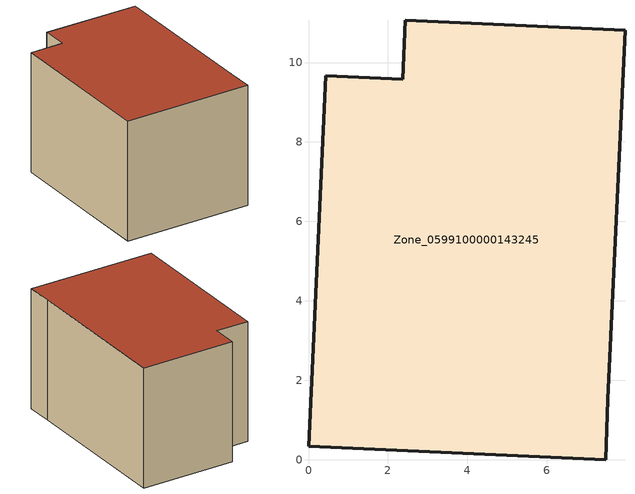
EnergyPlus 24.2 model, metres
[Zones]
Zone_0599100000143245
 floor ground (C_G): 7.54,1.52 7.48,0 0,0.34 0.43,9.66 2.37,9.58 2.44,11.06 7.97,10.82 z1.56
 wall outside (C_F): 7.48,0 7.54,1.52 7.97,10.82 2.44,11.06 2.37,9.58 0.43,9.66 0,0.34 7.48,0 z1.56:8.63
 roof outside (C_R): 7.54,1.52 7.97,10.82 2.44,11.06 2.37,9.58 0.43,9.66 0,0.34 7.48,0 z8.63
[BUILDING]
Pand.0599100000143245: North Axis=0; Terrain=City; Loads Convergence Tolerance Value=0.04; Temperature Convergence Tolerance Value=0.4; Solar Distribution=FullExterior; Maximum Number of Warmup Days=25; Minimum Number of Warmup Days=1
[Site:Location]
Rotterdam.The.Hague.AP_ZH_NLD Design_Conditions: Latitude=51.96; Longitude=4.45; Time Zone=1; Elevation=-4.5
[SITE:GROUNDTEMPERATURE:BUILDINGSURFACE]
18, 18, 18, 18, 18, 18, 18, 18, 18, 18, 18, 18
[MATERIAL] Thermal Absorptance=0.9; Solar Absorptance=0.7; Visible Absorptance=0.7
Name | Roughness | Thickness | Conductivity | Density | Specific Heat
G.TC.1975-1991 | MediumSmooth | 0.15 | 0.288461 | 540 | 1210
F.TC.1975-1991 | Rough | 0.3 | 0.230769 | 1920 | 840
R.TC.1975-1991 | MediumRough | 0.2 | 0.153846 | 1500 | 1000
[CONSTRUCTION]
C_G: G.TC.1975-1991
C_F: F.TC.1975-1991
C_R: R.TC.1975-1991
[ZONE]
Zone_0599100000143245: Type=1; Multiplier=1; Ceiling Height=Autocalculate; Volume=Autocalculate; Floor Area=autocalculate; Part of Total Floor Area=Yes
[ZONEINFILTRATION:DESIGNFLOWRATE]
Infil_Zone_0599100000143245: Zone or ZoneList or Space or SpaceList=Zone_0599100000143245; Schedule=AlwaysOn; Design Flow Rate Calculation Method=Flow/Area; Flow Rate per Floor Area=0.003; Constant Term Coefficient=1; Temperature Term Coefficient=0; Velocity Term Coefficient=0; Velocity Squared Term Coefficient=0
[HVACTEMPLATE:ZONE:IDEALLOADSAIRSYSTEM]
Zone_0599100000143245: Maximum Heating Supply Air Temperature=50; Minimum Cooling Supply Air Temperature=13; Maximum Heating Supply Air Humidity Ratio=0.0156; Minimum Cooling Supply Air Humidity Ratio=0.0077; Heating Limit=NoLimit; Cooling Limit=NoLimit; Dehumidification Control Type=ConstantSensibleHeatRatio; Cooling Sensible Heat Ratio=0.7; Dehumidification Setpoint=60; Humidification Control Type=None; Humidification Setpoint=30; Outdoor Air Method=None; Outdoor Air Flow Rate per Person=0.00944; Outdoor Air Flow Rate per Zone Floor Area=0; Outdoor Air Flow Rate per Zone=0; Demand Controlled Ventilation Type=None; Outdoor Air Economizer Type=NoEconomizer; Heat Recovery Type=None; Sensible Heat Recovery Effectiveness=0.7; Latent Heat Recovery Effectiveness=0.65
[ZONECONTROL:THERMOSTAT]
ThermostatControl_Zone_0599100000143245: Zone or ZoneList=Zone_0599100000143245; Control Type Schedule=DualSetpointControlType; Control 1=Thermostat_Zone_0599100000143245; Temperature Difference Between Cutout And Setpoint=0
[THERMOSTATSETPOINT:DUALSETPOINT]
Thermostat_Zone_0599100000143245: Heating Setpoint Temperature Schedule=HeatingSetpoint_Zone_0599100000143245; Cooling Setpoint Temperature Schedule=CoolingSetpoint_Zone_0599100000143245
[SCHEDULE:COMPACT]
HeatingSetpoint_Zone_0599100000143245: Through: 12/31, For: AllDays, Until: 24:00, 21
CoolingSetpoint_Zone_0599100000143245: Through: 12/31, For: AllDays, Until: 24:00, 24
DualSetpointControlType: Through: 12/31, For: AllDays, Until: 24:00, 4
AlwaysOn: Through: 12/31, For: AllDays, Until: 24:00, 1
